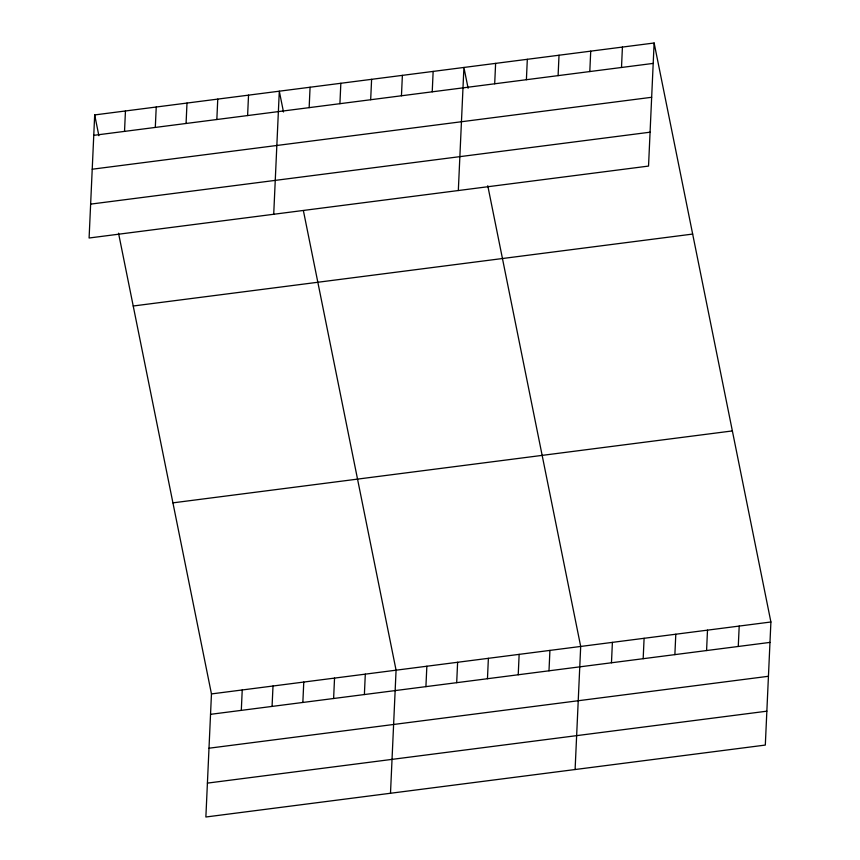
<?xml version="1.0" encoding="UTF-8"?>
<svg xmlns="http://www.w3.org/2000/svg" width="860" height="860" viewBox="0 0 860 860"><rect width="100%" height="100%" fill="white"/><g stroke="black" fill="none" stroke-linecap="round" stroke-linejoin="round"><path stroke-width="1.29" d="M94.686 114.928L89.096 238.005L648.537 166.077L654.127 43L94.686 114.928L98.879 135.73M124.528 131.376L125.453 110.972M155.305 127.42L156.23 107.016M186.072 123.464L186.996 103.06M216.838 119.508L217.763 99.104M118.54 233.21L211.463 693.923L205.873 817L765.314 745.072L770.904 621.995L654.127 43M247.605 115.552L248.529 95.148M241.305 710.371L242.23 689.967M273.716 214.269L279.306 91.192L283.499 111.993M272.072 706.415L273.007 686.011M309.148 107.64L310.073 87.236M302.849 702.459L303.773 682.055M339.915 103.684L340.839 83.28M333.615 698.503L334.54 678.099M370.681 99.728L371.606 79.324M364.382 694.547L365.306 674.143M401.448 95.772L402.383 75.368M390.494 793.264L396.073 670.187L303.419 210.775M432.225 91.816L433.15 71.412M425.915 686.635L426.85 666.231M458.326 190.533L463.916 67.456L468.109 88.257M456.692 682.679L457.617 662.275M494.693 83.785L495.618 63.382M487.459 678.723L488.383 658.319M526.395 79.711L527.32 59.308M518.225 674.767L519.15 654.363M558.097 75.637L559.021 55.233M548.992 670.811L549.927 650.407M589.799 71.563L590.723 51.148M575.103 769.528L580.693 646.451L487.77 185.738M621.5 67.478L622.425 47.074M611.471 662.78L612.395 642.377M643.172 658.706L644.097 638.292M674.874 654.632L675.799 634.218M706.576 650.547L707.5 630.143M738.267 646.473L739.202 626.069M93.761 135.343L653.202 63.403M92.224 169.216L651.654 97.287M90.633 204.121L650.074 132.193M133.225 305.999L692.665 234.071M172.924 502.853L732.365 430.925M211.463 693.923L770.904 621.995M210.539 714.327L769.969 642.399M209.001 748.211L768.432 676.283M207.41 783.116L766.851 711.188"/></g></svg>
